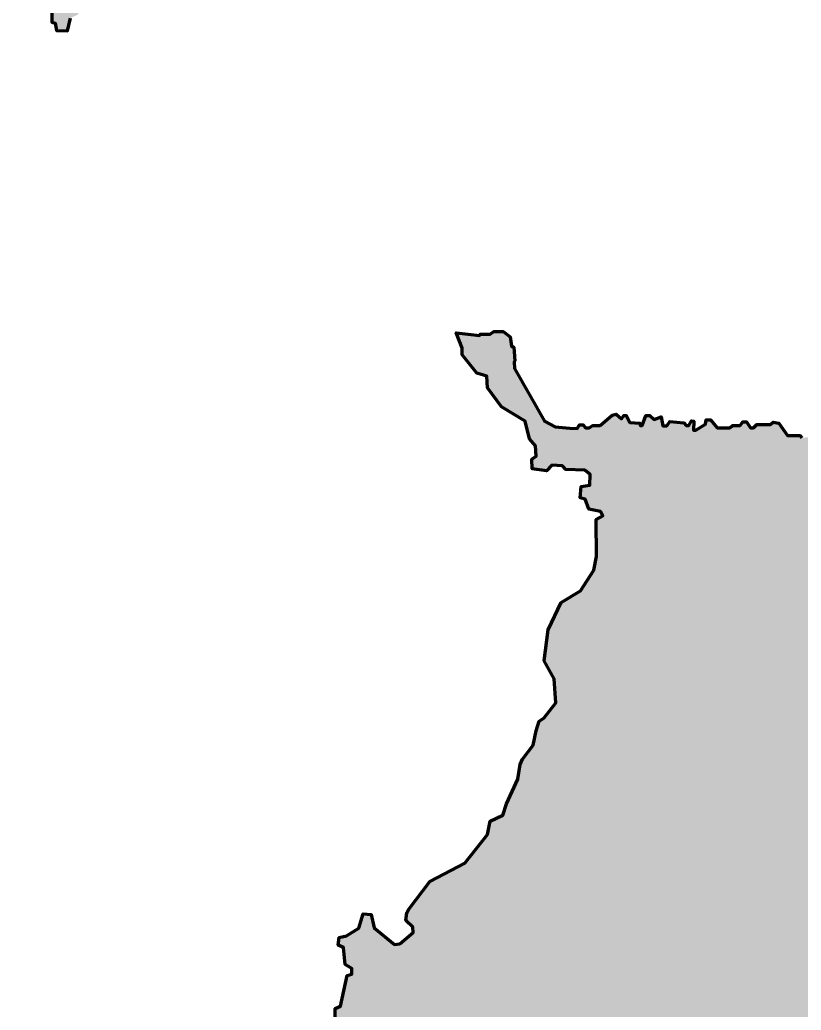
# Model space of a CAD drawing. Header units: inches. Extents: x 74 to 539, y 77 to 711.
# Drawn here: x 262 to 377.8, y 417.6 to 564.5 of the extents above; entities that cross this region are included whole.
import ezdxf

# ---------------------------------------------------------------- set-up
doc = ezdxf.new("R2010")
doc.units = ezdxf.units.IN
doc.header["$MEASUREMENT"] = 0
doc.layers.add('g3976', color=7, linetype='Continuous')

# ---------------------------------------------------------------- blocks, each defined once
blk = doc.blocks.new('block 5')
at = {"layer": 'g3976', "true_color": 0xffcc00}
h = blk.add_hatch(color=40, dxfattribs=at)
h.dxf.hatch_style = 2
h.paths.add_polyline_path([(176.0082596232885, 510.9291115649083), (176.0082596232885, 511.817127989925), (173.8769943650323, 514.0668184054866), (170.7984785712598, 519.45419412978), (170.4432676948838, 522.8879207999286), (169.022381125686, 525.2560363727957), (169.0816152361855, 529.2225901234317), (170.1472478653137, 531.3538769135347), (171.2128804944418, 531.7683003685635), (173.8177602545328, 532.4787221213155), (177.0147012056107, 534.7284125368773), (179.7971971698131, 537.9253319561084), (179.8894826651242, 540.3549424833873), (181.7200772149053, 542.7575736066474), (182.5489241249628, 542.7575736066474), (182.9041350013389, 542.0471518538952), (184.324978506843, 541.8103446029779), (185.094591306401, 542.6391699811886), (186.1602239355292, 542.9351898107587), (186.5746258587112, 543.6456115635108), (190.1267776861652, 545.7768983536139), (191.8436410212394, 545.7768983536139), (192.08042674031, 545.1848802263205), (194.8037316577064, 545.1848802263205), (197.8230564046729, 542.8759987639528), (198.8271725475426, 539.8659542429497), (200.7547250033866, 536.8596993269803), (200.8731501606921, 534.5508178646127), (200.16272840794, 534.432414239154), (200.16272840794, 534.0179907841252), (201.8203576325147, 533.9587782054724), (204.7804698008285, 535.7348541191994), (207.089372795043, 535.9124703233109), (207.089372795043, 537.0965065778977), (207.7406035009891, 537.4517174542738), (207.9773892200597, 536.3268722464928), (209.5166578828693, 535.2612396173647), (212.9738542660111, 535.0758288847179), (215.1643321029201, 536.141461513846), (217.8876370203165, 536.0230578883874), (218.4204425689572, 535.431039761094), (220.6037072371939, 534.8786832955745), (224.4792243396322, 534.9775575360012), (225.1304550455783, 536.0431901651293), (228.1497367288513, 536.3984010415054), (228.8009674347974, 536.9312281219928), (230.3994486762597, 537.1088443261042), (230.8730631780945, 536.4576136201581), (232.5307354663628, 536.3984225733521), (233.7739842996023, 534.9183664891953), (233.9515789718669, 533.3791193582324), (234.3659808950489, 532.9646959032036), (234.4844060523544, 530.1229873603485), (233.6119786844084, 527.6241734775097), (232.4871550084744, 527.0913463970222), (232.5463460552803, 524.4864451050845), (231.4214793156527, 522.8287728168161), (231.3622882688467, 521.2895256858533), (231.8951153493342, 520.9343148094773), (232.2503262257102, 521.822331234494), (234.1447842330491, 522.4143708936342), (234.5592292199246, 524.1312557605552), (237.045705354557, 526.3809461761169), (238.6441435323257, 526.5585623802283), (240.5386230715114, 533.7812265969014), (240.8346429010815, 533.8404391755541), (241.1306627306516, 536.0309170124631), (239.7690102719534, 537.51097309662), (238.170529030491, 537.8069929261901), (238.1113379836851, 541.2407195963386), (237.4601072777389, 541.6551430513674), (237.6969360605031, 544.5560426410284), (239.0585885192013, 545.8584825210739), (240.5978356501641, 545.9768861465326), (241.8410844834037, 547.2201349797722), (244.3867731966887, 547.3977511838835), (246.9324834418205, 550.0618435226272), (249.0045576532708, 550.3578633521973), (249.0045576532708, 553.7323774436932), (250.780612035151, 555.0348173237386), (250.780612035151, 556.3964697824368), (251.2542265369857, 557.2845077393004), (252.0830734470433, 557.5805275688704), (252.1422644938492, 560.4222361117255), (253.6815116248121, 562.6127139486345), (256.9968562013487, 562.8495211995519), (258.0032977836709, 564.0335574541386), (256.8784310440432, 564.625575581432), (256.9376651545427, 565.5136135382955), (258.0624888304768, 566.046440618783), (258.1216798772828, 570.1905890416836), (260.0161594164684, 572.973085005886), (261.5553850155845, 573.8611229627495), (262.7632785564066, 576.4837234327427), (265.1597731033336, 576.9857815041776), (266.5806166088377, 575.5649379986734), (267.1134436893252, 573.6112674126817), (267.88307802073, 573.196843957653), (268.0606726929946, 570.6511552443679), (267.4094635188953, 570.4735390402566), (267.2910814252834, 568.5790595010709), (266.6990417661432, 568.0462324205835), (266.6990417661432, 564.1388912486002), (267.2318688466306, 563.9612750444887), (267.4094635188953, 562.8956424153606), (269.0671142753168, 562.8364513685547), (269.4815592621923, 564.7309309077403), (270.6063829381264, 565.2637579882278), (270.9616153463492, 566.3886031960087), (272.8560733536881, 566.5662194001201), (273.8625149360103, 567.8094682333597), (276.0530358366128, 567.8686808120124), (277.8291117503398, 569.8815639766567), (277.7661095666533, 574.2802188285301), (279.1869530721575, 576.275402815119), (278.9394229615423, 582.5685372061781), (280.6562862966165, 585.5286493744919), (283.0243588057901, 586.9495144118429), (284.504414889947, 589.4952031251279), (285.8068763018393, 589.9096265801567), (286.5765106332441, 592.0409133702597), (286.9909125564261, 592.1001044170656), (287.4053144796081, 593.9353713775986), (286.694892726856, 594.527389504892), (286.6356801482033, 596.2442528399662), (288.0611745326125, 599.9893730782877), (290.8436920286617, 601.7654489920147), (292.0277282832485, 601.8838526174734), (293.1525950228761, 602.9494852466015), (294.1589935415047, 603.127101450713), (294.4550133710749, 605.1399846153573), (295.7574747829671, 606.1464261976795), (296.1718767061491, 608.3961166132411), (295.4022423747443, 609.1065383659933), (295.2246477024797, 614.8491464985094), (293.2117645378353, 621.4205800092363), (293.270977116488, 625.150326508955), (292.4421302064305, 625.505537385331), (292.6197679423887, 627.8144188476987), (293.4485717887526, 628.7616478513681), (295.5206675320497, 628.5840316472567), (296.3495144421073, 630.3601075609837), (297.4151686030822, 630.7745310160125), (299.7832411122558, 632.1953745215167), (301.4408918686773, 635.0962741111776), (306.6674892930434, 639.3980141206816), (307.0818912162254, 643.4237589181236), (308.5619903640759, 645.4958331295738), (309.9236212909273, 645.9694476314086), (312.6469262083237, 648.9887616124518), (312.8836903955475, 648.9295597997224), (313.3727216996788, 651.5605792218076), (315.8899668433637, 653.5496481639102), (318.2580393525373, 656.3321548940361), (318.5540591821074, 659.2922670623498), (320.7575853181667, 662.250053791211), (321.7048143218362, 662.6644664803165), (323.9390879351014, 664.8288261870779), (326.6031802738451, 665.3616425016419), (327.9648112006965, 665.2432388761832), (328.3792131238785, 664.5920189361605), (333.2122083890548, 663.6525844610264), (342.561293198458, 680.7830095496529), (351.2153730574056, 682.9107005213432), (355.2392445841774, 684.3218116321016), (364.5547827762929, 687.1219852425127), (364.3673695818954, 687.7393463534694), (365.9989668037097, 688.5551449643765), (366.6163279146664, 688.7756310754326), (366.5722306924553, 689.3488949641782), (367.1234459700952, 689.8229401029485), (367.3329077755984, 690.1757178806381), (367.0352515256728, 690.4843984361164), (366.3296959702937, 689.9993289917933), (365.7674563871009, 690.1867421861908), (365.3375084705417, 690.4623498250108), (365.4367272205169, 690.89229774157), (365.9989668037097, 690.7048845471725), (366.4289147202689, 691.0356137137564), (366.4511355861487, 690.6938602416196), (367.4102501692423, 690.7048630153257), (367.5756147525343, 690.3190123209777), (367.9394168357767, 690.5284741264809), (368.3032189190191, 690.9253491263817), (368.2700598749735, 691.4875887095744), (369.4165876524647, 692.5018248204319), (371.0040876520678, 693.053040098072), (371.6434973741302, 693.824741486768), (373.2861189014973, 694.2216164866687), (373.6940182069509, 695.1476581531039), (374.1239661235101, 695.467363014135), (374.1458424798414, 696.4154532916758), (373.6938459521766, 698.1462692634653), (372.5032209524742, 699.866060929702), (370.651137619604, 702.8205748178523), (369.6258772031936, 705.5546025949466), (367.7186723425593, 706.9105921779409), (367.2225785926833, 707.4287345389225), (365.6902001208442, 707.5830748166617), (364.0034813712659, 708.6303838441776), (362.2947140105819, 708.773699816364), (359.3181515113261, 710.4163213437312), (357.2014848451886, 710.8352449547375), (355.9006167899582, 710.6037345381287), (354.6769188735975, 711.0557310657935), (354.4674570680943, 711.3754359268247), (353.1004431795472, 711.3754359268247), (353.1007446254021, 711.3754036290545), (352.174702958967, 711.0556987680234), (351.9431925423582, 710.7359939069921), (351.5242258676582, 710.6808723792282), (351.0501807288879, 709.9532682127434), (350.7745730900679, 709.8981466849793), (350.7745730900679, 709.534344601737), (351.4470557287887, 709.534344601737), (351.590371700975, 709.0713237685194), (351.9541737842174, 709.1595182129419), (351.7116390620558, 709.8981466849793), (352.3841217007766, 709.8981466849793), (352.7920210062302, 710.7580425180978), (353.023531422839, 710.7470397443917), (352.637680728491, 709.8761196057205), (352.858166839547, 709.8871223794266), (353.3983578116341, 710.250924462669), (353.9716217003797, 710.2399216889629), (354.037724470003, 710.625772383311), (354.423575164351, 710.3722133555965), (353.6298251645494, 709.8320223835094), (353.872359886711, 709.523341828031), (354.6440612754069, 709.4902904432194), (355.0960578030717, 709.7989709986978), (354.6220126643013, 709.126488359977), (353.7951897478414, 709.236731415505), (353.3321258509302, 709.4351689154554), (353.3211876727646, 708.8949779433682), (352.362073089671, 708.8949779433682), (352.2408057285902, 708.5642487767842), (353.3322119783173, 708.024057804697), (352.637680728491, 707.7815230825355), (352.2959272563542, 707.7705203088294), (352.2849890781885, 708.123298086519), (351.5573849117038, 708.1012494754134), (351.5242258676582, 708.729634891923), (351.2155453121799, 709.2367529473518), (350.8737918400431, 708.9390966974262), (350.4107710068255, 708.894999475215), (349.9477501736079, 708.4319786419974), (350.4107710068255, 708.4429814157035), (350.4217091849912, 708.1012279435666), (350.7303897404695, 708.0020091935914), (350.8296084904447, 707.2192834993426), (350.0689314073016, 707.1641619715787), (349.661032101848, 706.38143627733), (348.8231848798353, 706.2270959995907), (348.44835849104, 705.7530508608204), (347.3900251579713, 705.775099471926), (347.400963336137, 706.2381203051435), (347.015112641789, 706.4034848884355), (347.015112641789, 706.9877730827338), (347.7206681971682, 707.3405508604235), (348.2829077803609, 708.1453251657779), (347.9521355500834, 708.3878598879394), (347.0260938836482, 707.5500126659266), (345.8685418006043, 707.5610154396327), (344.7440626342187, 706.0176126622407), (343.1014411068516, 704.9703036347248), (342.6273959680812, 704.2206508571344), (343.1124654124044, 703.9229946072088), (343.1015272342387, 704.2096265515817), (343.8291744644171, 704.3308939126624), (344.8654161226867, 704.2537237737928), (344.9205376504506, 703.8458244683393), (346.0119439001778, 703.0630987740905), (345.4386800114322, 703.0410501629849), (345.4496181895979, 702.6331508575313), (346.0449306894491, 702.1921786354193), (346.5740973559834, 702.1039841909969), (345.9016147172627, 701.9937411354689), (345.9016147172627, 701.6960848855433), (346.3536112449274, 701.2330640523257), (345.6811286062067, 701.1228209967978), (344.3361202650716, 701.0897696119862), (343.7518320707732, 700.5385543343461), (343.8069535985372, 699.6676341956751), (342.8919362376549, 699.6235369734638), (342.5171098488597, 699.171540445799), (342.3958424877789, 699.7337800289919), (341.3264848491573, 699.612512667911), (342.0099917934309, 700.0865578066814), (341.7343841546109, 700.6047001676629), (341.3705820713685, 700.7700647509549), (340.962682765915, 701.1338668341973), (341.0287855355382, 701.4976689174398), (341.7894626186813, 701.9386411395517), (341.8556084519981, 702.4126862783221), (342.3076049796629, 702.5890751671669), (342.2966668014972, 703.6253598891301), (341.1942362462173, 703.6253598891301), (339.2760070800302, 702.8646828059868), (335.8584723586624, 702.8867314170925), (335.439548747656, 703.3277036392044), (334.9214063866744, 702.79853697267), (334.5135070812208, 702.79853697267), (333.8410244425, 701.8394223895765), (334.2819966646121, 701.6961064173902), (335.329305692128, 701.7512279451541), (335.3402438702936, 698.3667661404447), (335.5828216561488, 698.3006203071279), (335.7592105449936, 697.7053078072768), (334.9213633229808, 695.7209328077728), (333.9512244343344, 694.3098216970145), (332.8377695735017, 691.3001862811002), (331.4266584627434, 689.6355161426275), (331.4375966409091, 689.1063494760931), (331.8123799660107, 688.8748390594843), (331.3273105216875, 688.6984501706396), (331.0186299662091, 689.3378598927019), (330.4453660774635, 689.2717140593851), (328.8688903834132, 687.9377730874963), (326.5648105228781, 686.9345612821917), (323.9410688650054, 685.5565230880917), (321.9566938655015, 685.2037453104022), (320.7550445602463, 685.2147480841081), (321.6700619211287, 685.0383591952633), (321.3283084489919, 684.5753383620457), (320.8652876157744, 684.5091925287289), (320.5235341436376, 683.7595397511386), (320.0605563741136, 683.7705425248446), (320.7550876239399, 684.9280946078885), (319.7188029019768, 684.1674175247454), (318.3187160967713, 684.1564147510394), (316.6210161053337, 682.9988626679955), (314.3720577725626, 682.3594529459331), (313.2586029117298, 682.3153557237218), (311.8033945787603, 681.7861890571875), (310.1277001347348, 680.330980724218), (309.3119015238277, 679.9230814187644), (306.6440195800502, 676.8032029473221), (304.9903737471303, 676.2630119752349), (301.9917626367688, 674.3447828090478), (301.4405473591288, 674.2124911424143), (299.7869015262089, 672.0407029485127), (299.7978397043746, 672.0186543374072), (298.6623362324362, 671.4674390597672), (299.6214508155298, 671.6879251708232), (299.4781348433434, 671.3792446153448), (299.2135515100762, 671.2028557264999), (299.2244896882419, 670.6847133655184), (299.6764862159066, 670.3539841989344), (298.9819549660803, 670.0673522545617), (298.992893144246, 670.4642272544625), (298.3975806443947, 670.6406161433072), (298.5188480054755, 671.2249043376056), (297.2400285613508, 671.0485154487608), (297.284125783562, 670.4752515600152), (296.4793514782077, 669.7696960046361), (295.8068688394869, 669.75869323093), (295.4540910617973, 669.2405508699485), (295.7186743950645, 669.0090404533397), (292.7972334235726, 666.6498390650406), (289.4678931466272, 665.5253598986551), (284.0108618979914, 665.4261411486798), (282.4895507953987, 665.0513147598847), (281.7398980178083, 665.3710196209158), (281.2107313512739, 665.6466272597359), (280.0642035737828, 665.8891619818975), (279.4137695461676, 665.3820439264687), (276.1395507969862, 665.4592140653382), (275.1142903805758, 665.9332592041086), (274.3315646863271, 665.470238370891), (273.2401584365999, 665.3930682320214), (271.5644639925744, 666.1647696207174), (270.0651584373937, 666.462425870643), (269.4808702430953, 667.344370314867), (267.9705403823618, 667.6089536481342), (267.463422326933, 668.2483633701966), (266.2948459383363, 668.6121654534389), (265.5782660774043, 668.6121654534389), (265.3467556607955, 668.9980161477869), (264.4868598276771, 668.9980161477869), (264.3545681610435, 668.5790925367805), (263.9135959389316, 669.0531376755508), (262.9875542724964, 669.0751862866565), (263.5938910779004, 668.7113842034141), (263.5277883082771, 668.2042661479853), (262.9324327447324, 668.2042661479853), (262.6458438640532, 668.5790925367805), (262.1497501141772, 668.6672869812029), (262.6237952529476, 668.1381203146685), (262.6237952529476, 667.8514883702958), (261.5764862254316, 667.8624911440018), (261.6426320587484, 669.0972133659153), (261.2567813644005, 668.3255119772193), (260.8268334478412, 668.0829772550577), (260.7055660867605, 667.7081508662626), (260.5070855231165, 668.402682116089), (259.9007702495593, 668.3696307312773), (259.7243813607145, 667.7743182314262), (260.1874021939321, 667.5648564259229), (260.1983403720978, 666.9364710094134), (259.4707792693066, 666.6939362872517), (259.140007039029, 667.675099481451), (258.7982750987391, 667.3333460093141), (258.3683487140266, 667.2561758704445), (258.3683487140266, 666.6498390650406), (257.8391820474923, 666.1096480929534), (258.136816765571, 666.1096480929534), (258.5447376028714, 665.7568703152639), (257.8170903726931, 665.3820439264687), (257.3430667657695, 665.3820439264687), (257.3430667657695, 664.8418529543815), (257.0564348213967, 664.8198043432759), (257.0345584650654, 664.1362973990023), (256.5605348581418, 664.0040057323687), (256.5164376359306, 663.6732765657847), (257.056607076171, 663.3756203158591), (256.9794154054546, 663.0889883714864), (256.5715376318478, 662.9125994826416), (256.6043521663448, 662.3502845379851), (256.9460841066348, 661.9754581491899), (256.9792431506803, 659.9139130108164), (257.2659181587467, 659.660353983102), (257.3430667657695, 658.0949025946045), (257.7288959282707, 657.9185137057597), (257.111534817314, 657.4554928725421), (256.8028542618355, 656.7058400949517), (254.8295250997312, 655.4049720397214), (254.0578237110352, 655.0191213453734), (252.4813264851381, 654.8427324565286), (250.7946292674066, 654.5671248177086), (249.6481014899155, 654.5561220440026), (246.638487605848, 655.1734831549594), (242.5925459361238, 656.2538650991337), (239.1198681551452, 657.6649762098921), (235.8787653863157, 659.15325745952), (233.7069556605674, 659.42886509834), (233.1667431566335, 659.7375456538183), (232.9462570455775, 660.2115907925887), (232.9353188674118, 659.5611567649736), (233.5747285894742, 659.1312088484144), (233.3211910936066, 658.8776498207), (233.1668077521738, 658.7343338485136), (232.6156355382274, 659.1312088484144), (232.5715383160162, 658.546920654116), (232.968413315917, 658.4477019041408), (232.8581271966954, 657.7421463487616), (233.1227105299626, 657.3011741266497), (233.4754883076522, 657.268122741838), (233.4754883076522, 656.6617859364341), (232.7038299826498, 656.3972026031669), (232.7038299826498, 657.0696852418877), (232.1084744191051, 657.0696852418877), (232.7148327563558, 657.5768032973165), (232.2407660857386, 658.039824130534), (232.1415688676102, 658.3815776026709), (231.9100799828482, 657.8083137139253), (231.4360133122311, 657.7421678806085), (230.6753577609347, 656.7058831586453), (230.0579966499779, 656.6838345475397), (229.8705619237335, 655.7688171866573), (228.0625758130744, 654.6112651036134), (227.864138313124, 653.7954664927062), (226.8058049800553, 653.7954664927062), (225.8466688651149, 653.1009352428798), (225.8688897309948, 652.1859178819975), (225.4058258340837, 650.951195660084), (223.8183258344805, 650.5984178823944), (222.9584730650558, 649.5511088548784), (221.3709730654526, 649.2644769105057), (220.9851008392579, 648.1620463552257), (220.1031563950339, 648.1620463552257), (219.8826702839779, 647.8864387164057), (219.6952786214271, 647.7761956608776), (219.1330175063875, 647.7761956608776), (219.1330175063875, 648.2943380218593), (218.769236954992, 648.2943380218593), (218.4936077843252, 647.5446852442689), (218.4936077843252, 646.9824456610761), (217.7550008441344, 645.4941644114482), (217.5786119552896, 644.3035394117459), (215.5721452809865, 643.9176887173979), (214.5910036186341, 643.2341817731243), (213.5326702855654, 643.1129144120436), (212.1325619485131, 641.5254144124405), (211.2175661194775, 641.0623935792228), (210.8647883417879, 639.7394769128869), (209.4867286158412, 639.6843553851229), (208.6158300090168, 638.9236783019797), (208.6158300090168, 638.6260220520542), (209.541871675452, 638.5819248298429), (210.093086953092, 638.1850498299422), (209.3654827866072, 637.9425151077805), (209.3545446084415, 637.6228102467494), (209.7073223861311, 637.5456401078798), (209.7182605642968, 636.9062303858174), (210.3576702863592, 636.4321852470471), (210.3467321081935, 636.1345397630448), (209.9498571082927, 636.1455425367509), (209.938918930127, 635.8478862868253), (209.4097522635927, 635.6825217035333), (210.0712105967606, 635.4951085091357), (209.8066272634935, 634.7013585093341), (210.1042619815723, 634.106046009483), (210.600377263295, 634.0619487872717), (210.1263536563714, 633.4666362874206), (209.3215578191703, 633.4004904541038), (208.7593397678243, 633.7532682317934), (209.4097522635927, 634.6793098982286), (209.1010717081143, 634.6793098982286), (209.1451689303255, 635.3517925369493), (208.8916314344579, 635.2635980925269), (208.6049564263915, 634.6352126760173), (207.3041314348548, 633.9076085095326), (207.1607939308216, 633.0146397597558), (206.808016153132, 632.9374696208862), (206.808016153132, 632.5957161487494), (207.9104467084119, 632.5847133750434), (208.1419786568675, 632.0334980974035), (208.4506592123459, 632.4303730973043), (208.9136369818699, 632.1327168473787), (208.5719050415799, 631.6807203197138), (208.7482939304247, 630.8979946254651), (209.0459286485035, 630.7987758754899), (208.8475342122467, 629.0018140703836), (208.1529814305735, 628.5828904593772), (207.8222522639896, 628.1419182372653), (206.9954508793764, 628.1309154635592), (206.686770323898, 627.7230161581057), (206.245798101786, 627.9545265747145), (206.2235772359061, 629.2112974077336), (205.8928911330157, 628.6711064356464), (205.88195295485, 627.9655508802672), (205.3748348994213, 627.3812626859689), (205.0661543439429, 627.3812626859689), (204.5700821259137, 627.1056550471488), (205.0110543480257, 627.0064362971737), (204.8897654550981, 626.3890751862169), (205.1323001772597, 625.9701515752105), (205.2425432327877, 625.3307418531481), (204.6582765703361, 625.0330856032225), (204.1952126734249, 624.3275300478434), (203.313268229201, 623.743241853545), (202.4423696223766, 623.4566099091722), (201.8250085114198, 622.8943703259795), (202.0124432376642, 622.4203251872091), (202.3431293405546, 622.4974953260787), (202.8061932374658, 622.3321307427867), (203.0597307333334, 622.7841272704514), (203.8314321220294, 622.8502731037682), (203.9196265664517, 623.5117314369362), (205.3197349035041, 624.8346481032721), (205.8929987922496, 624.8236453295661), (206.2347307325396, 625.9150515792933), (207.1607723989748, 625.9260543529994), (207.8222307321428, 626.7969744916704), (208.3844487834888, 626.6646828250368), (208.1970571209379, 626.1134675473969), (208.5057376764163, 623.8755335201786), (208.9467098985283, 623.8755335201786), (209.0790015651619, 623.6219744924642), (208.3293487875715, 623.0266619926131), (207.8001821210372, 623.4566099091722), (207.5686932362752, 622.971540464849), (206.64265156984, 621.9132071317803), (206.1244876770116, 622.5085196316314), (205.5953210104773, 622.144717548389), (206.3008765658564, 621.9793529650971), (206.0472960062953, 620.4690231043636), (206.7418487879684, 619.895759215618), (207.4474043433476, 620.1052210211212), (207.4474043433476, 619.4768356046117), (208.1419571250207, 618.9145960214188), (208.4175432319939, 618.4295265770957), (208.7813237833895, 618.4295265770957), (208.7813237833895, 617.7460196328221), (208.6159807319443, 617.3050474107101), (208.0316710057992, 617.3932418551325), (208.0978599028095, 618.0767487994061), (207.6347960058984, 618.0987974105117), (207.5686932362752, 618.8815231047604), (206.8300432323908, 618.8815231047604), (206.1685848992229, 619.7965404656428), (206.1795230773885, 619.3114710213197), (205.7275480815705, 619.23430088245), (205.7275480815705, 618.4405508826485), (206.4882036328669, 618.7823043547852), (206.9291758549789, 618.6059154659405), (206.8189758631444, 618.2090404660397), (206.3780036410324, 617.6798737995053), (205.7054994704649, 617.3381203273685), (205.8267452996989, 616.5664189386725), (206.2346661369993, 616.2467140776414), (206.3008119703161, 616.9302210219149), (206.5984897520885, 617.3601689384741), (207.2268536367512, 617.8672869939029), (207.612725862946, 617.8121654661389), (207.6346022192773, 617.150707132971), (207.0613383305318, 616.8199779663869), (206.4770716680802, 615.3647696334174), (206.0250966722622, 615.3537668597114), (205.540027227939, 616.0482981095378), (205.4077355613054, 615.706544637401), (206.0581480570738, 614.9458675542578), (205.540027227939, 614.9458675542578), (205.3636383390942, 614.0749474155866), (205.8928050056286, 613.6670481101331), (205.4297411087175, 613.3914404713131), (205.1872494502494, 612.7410064436979), (204.3604050019427, 612.0574994994244), (204.3604050019427, 611.80394047171), (204.6800883311271, 611.814943245416), (204.7903744503487, 610.9991446345089), (204.4265508352595, 610.7786585234528), (204.3824536130483, 609.1580856071913), (203.7320411172799, 608.628918940657), (203.7539174736112, 607.636731440905), (202.4199980335693, 606.8319571355506), (201.8357313711177, 606.313814774569), (201.4057619227117, 605.3767488025811), (201.9349285892461, 605.8287453302459), (203.5665258110604, 605.8177425565399), (204.0405924816776, 605.1562842233719), (204.4264216441788, 605.0791140845023), (204.8343424814792, 605.4649647788502), (205.3083660884027, 604.6932633901542), (205.4186091439307, 604.0759022791975), (206.1682619215211, 603.6790272792967), (206.1682619215211, 602.6978640850975), (206.6312827547387, 602.5214751962528), (206.65315911107, 600.3386626967985), (205.8925035597736, 598.883454363829), (205.4845827224733, 597.3621001975426), (204.8782674489161, 596.6014231143995), (204.0624257743154, 595.2674821425107), (202.871800774613, 594.815485614846), (202.640311889851, 594.4957807538148), (202.0339535526003, 594.4957807538148), (201.8796563385546, 594.7934370037403), (200.7220827236639, 594.8485585315044), (200.4685452277963, 595.3226036702747), (199.8952813390507, 595.3336064439808), (199.8290924420403, 595.1131203329247), (199.3550688351168, 595.1021175592188), (199.07943966445, 594.7162668648708), (198.406978557576, 594.539877976026), (198.3297868868596, 594.0658328372556), (197.7675688355136, 594.0217356150443), (197.7124257759029, 594.1650515872308), (197.2714535537909, 594.1981029720424), (197.3817396730124, 594.550880749732), (197.2384021689793, 594.4847349164152), (196.6540924428341, 594.440637694204), (196.4667007802833, 594.2091272775953), (196.3234063399437, 594.2311758887008), (196.4005549469665, 594.5288321386264), (196.8856243912897, 594.7382939441296), (197.0509674427349, 595.1902904717944), (197.6793743910912, 594.9036585274216), (197.6574980347599, 594.5839536663904), (197.9220813680271, 594.6721481108128), (198.0323244235551, 595.1461932495831), (197.8228841498987, 595.5871654716951), (196.9629452530868, 595.6533113050119), (196.4227758128464, 595.4438494995087), (194.7139869203156, 595.4658981106144), (194.1848202537813, 595.267460610664), (193.5013563732013, 595.5540925550367), (193.3028758095573, 596.1273564437823), (192.8288522026337, 596.1714536659936), (191.9028105361986, 595.6202383883535), (191.5389869211094, 594.7382939441296), (191.8476674765878, 594.4847349164152), (191.9028105361986, 593.9114710276697), (191.3625980322646, 593.6248390832968), (189.9073896992951, 593.062599500104), (189.1357313742927, 592.4893356113585), (188.1875980330584, 592.2688495003025), (187.9120119260851, 592.3790925558305), (187.3277452636336, 592.1696307503273), (187.1623591484948, 591.5853425560289), (186.0819772043205, 590.7474953340162), (185.762293875136, 590.7695439451218), (185.762293875136, 590.5600821396185), (186.0819772043205, 590.2734501952458), (185.9717341487925, 589.9206724175563), (186.533995263832, 589.8545265842395), (185.9717341487925, 588.9284849178042), (184.0425022088993, 588.2119050568723), (183.4802410938598, 587.6606897792324), (183.6566299827045, 586.8779640849835), (183.3259008161206, 586.3157245017908), (183.6897244312097, 585.6983633908341), (183.4581924827542, 585.6653120060224), (183.3920466494374, 584.419565478556), (183.0392688717478, 583.2399647844065), (182.741634153669, 583.1407460344313), (181.4297202610391, 582.1265099235737), (181.297471658099, 581.5642488085342), (180.966742491515, 581.7626863084846), (180.5809133290138, 581.465030058559), (180.5809133290138, 580.6492314476518), (180.0186522139743, 579.0066099202847), (179.5556313807567, 578.7089536703592), (178.3099063851372, 577.7608633928184), (178.155566107398, 577.0773564485448), (177.7586911074972, 576.3166793654017), (177.0972327743292, 576.0961932543456), (176.9979924925073, 575.7654640877616), (176.0499022149665, 575.3024432545441), (175.3333438858813, 575.4016620045193), (174.4293508305518, 575.1811758934633), (173.6686522155618, 574.8835196435377), (174.3962563820466, 574.7732765880097), (174.4071945602122, 574.0677210326305), (173.8118820603611, 573.3621654772514), (171.7724070649399, 572.3589536719467), (170.6258792874488, 571.2124258944555), (170.3282015056764, 570.2753599224675), (168.9281362323177, 569.8123390892499), (168.0130973395885, 569.1288321449764), (166.105914010801, 568.9083460339205), (165.7531362331114, 568.2468877007524), (165.9405278956622, 567.1334328399197), (165.455458451339, 566.3396828401181), (163.2946945629903, 565.9428078402174), (160.1748376233949, 565.303398118155), (159.4913306791213, 564.8844745071486), (156.8014001242383, 564.8844745071486), (155.7761181759811, 563.3851689519679), (154.3760529026223, 562.3378599244519), (154.0894209582496, 561.3787453413584), (154.4201501248336, 560.8275300637184), (154.3209098430116, 561.4669397857807), (154.8500765095459, 562.0843008967375), (155.1808056761299, 561.6984502023895), (155.0154626246847, 561.2354293691719), (155.6548723467471, 561.0039189525631), (156.2391390091987, 561.0700647858799), (157.6612959573566, 560.3755335360536), (158.862923730765, 559.8684154806248), (159.5905278972497, 557.9501863144377), (160.1858403971009, 556.8587800647106), (161.3103195634864, 556.0540057593562), (161.4095598453084, 555.5248390928218), (161.0016390080081, 555.1389883984739), (161.0016390080081, 554.3783113153307), (161.3544167856977, 554.2019224264859), (161.4095598453084, 553.1105161767588), (160.9795903969025, 552.6254467324355), (160.9354931746913, 551.8868182603981), (160.6488612303185, 551.5340404827084), (160.6488612303185, 551.170238399466), (161.0016390080081, 551.004873816174), (161.0567820676189, 550.1780508997141), (161.6410487300704, 548.3590404835022), (161.7512917855984, 543.4862974291648), (162.104069563288, 542.9461064570776), (162.104069563288, 544.1146828456743), (162.2915042895324, 543.695759234668), (162.8537223408784, 543.695759234668), (162.7986223449612, 542.8689363182081), (162.3907015076608, 542.648450207152), (162.093066789582, 541.8877731240088), (161.99382650776, 539.8372522911882), (161.3434140119916, 539.517547430157), (161.332475833826, 539.241939791337), (161.7293508337267, 539.2198911802315), (161.7402890118924, 538.1615578471626), (160.9244904009852, 537.4560022917835), (159.4913306791213, 537.3567835418083), (159.0503584570093, 536.9488842363547), (157.3967126240894, 536.9488842363547), (156.3714306758323, 537.3678078473611), (155.7761181759811, 537.3568050736551), (155.0154626246847, 538.1174821567982), (154.7839306762291, 538.1174821567982), (154.6626848469951, 540.4987321562029), (155.0816084580015, 540.6310238228365), (155.4233403982915, 541.7665272947748), (154.7288306803119, 541.4798953504021), (155.0264653983907, 542.0641835447004), (155.4123376245855, 542.0090620169365), (155.4123376245855, 542.3508154890733), (156.3493820647267, 542.3508154890733), (156.3493820647267, 542.0090620169365), (156.8014001242383, 541.8877946558557), (156.878548731261, 541.1271175727125), (157.2313265089506, 541.2042877115821), (157.2313265089506, 541.6562842392468), (158.201465397597, 541.6562842392468), (158.201465397597, 541.9429161836197), (157.6171987351454, 541.9429161836197), (157.0990348423171, 542.4831071557069), (157.0990348423171, 543.1776384055332), (156.757302902027, 543.3981245165892), (157.2313265089506, 543.3981245165892), (157.3415695644786, 542.9461279889244), (157.859733457307, 542.9461279889244), (158.190462623891, 542.7035932667628), (158.2236216679365, 543.0563710444524), (157.5070202751578, 543.24378423885), (157.3416772237125, 543.6957807665148), (157.8487952791413, 543.6186106276451), (158.0913300013029, 543.9272911831235), (158.5543508345205, 543.9934370164403), (158.6755966637545, 544.4674821552107), (158.2015299931373, 544.4454766077987), (157.8487522154477, 544.9636189687802), (157.462879989253, 544.4013793855875), (157.462879989253, 545.2502509131531), (157.3967341559362, 545.5699557741842), (158.1904841557377, 545.7904418852403), (158.1463869335266, 546.1762925795882), (157.341634160019, 546.2093439643999), (157.0880536004578, 545.8345175756047), (155.8864258270495, 545.8345175756047), (156.1069119381054, 545.261253686859), (155.7761827715215, 545.1510106313311), (155.6989911008051, 544.7982328536415), (155.0595813787427, 544.7872300799355), (155.0705195569084, 545.140007857625), (154.2657667834008, 545.140007857625), (153.9680890016284, 545.6030286908426), (154.089377894556, 547.069261329365), (154.6626417833016, 546.9369696627314), (155.0815653943079, 547.6425252181106), (155.0706272161423, 548.0945217457753), (154.5635091607135, 547.4220391070546), (154.2989258274463, 547.8740356347193), (153.8579536053344, 547.9181328569306), (153.7477105498064, 548.3260321623841), (154.1445855497071, 548.3370349360902), (154.4973633273967, 548.9213231303885), (153.9130536012516, 549.0425904914694), (153.9130536012516, 549.6158543802148), (153.450032768034, 549.7260974357429), (153.339789712506, 550.1229724356436), (153.9461480497567, 550.1229724356436), (154.1004883274959, 550.7513578521532), (153.0752063792388, 550.8505766021284), (152.6232313834208, 550.3434585466996), (152.6122932052551, 550.3875557689108), (152.2595154275656, 550.9718439632093), (151.9949320942984, 550.9497953521036), (151.5976049256151, 550.3736892595828), (151.3274448440312, 549.1857557407283), (150.1729502832304, 548.5066412931983), (149.9013045042185, 547.1483908662918), (148.4072096559592, 545.7222289946322), (148.4072096559592, 544.1602442334668), (149.3579914143478, 542.8019938065603), (149.4938143038538, 541.1720976006418), (148.9505012139831, 541.1041861558888), (148.8146783244771, 539.2705556157114), (146.3019548686166, 536.2824089828863), (146.0981990025108, 534.9241585559798), (147.1168706738056, 534.177132663697), (147.2527150951584, 529.2874440459415), (149.8333499957719, 526.5030317473754), (149.8333499957719, 525.4843385442339), (150.7841532860073, 522.8357491351738), (151.8707364020551, 522.5641033561618), (151.9386478468081, 520.4588055051256), (153.9081012764915, 518.0139934940181), (153.9081012764915, 514.6862681055813), (154.3835029216092, 514.3467108818164), (156.8962263774697, 510.0003138220849), (158.6619454728942, 509.3890892874612), (159.0694356732589, 508.7099533080846), (159.7485716526356, 508.5741304185786), (160.0881288764005, 509.8644909325789), (160.8351763005302, 510.1361367115909), (160.9709991900361, 511.8339443622623), (160.1560403211535, 512.445168896886), (159.9523059868945, 514.2108664604636), (161.785936527072, 514.3467108818164), (162.9404310878728, 512.8526160335572), (164.434525936132, 512.3093029436865), (165.5211090521798, 514.6862465737346), (166.5397807234746, 514.5504236842286), (167.0151823685923, 513.735464815346), (171.0899121174652, 511.018963961533), (173.2631214132543, 510.2040050926503), (175.2399172026907, 510.1182437469143)])
at = {"layer": 'g3976', "true_color": 0x55d400}
h = blk.add_hatch(color=72, dxfattribs=at)
h.dxf.hatch_style = 2
h.paths.add_polyline_path([(269.5498152164939, 374.1324442881807), (270.0271762596688, 375.4054501336742), (270.6636576505687, 376.3071608132447), (270.398428361898, 380.0200263450856), (269.8680128482503, 380.3382670405356), (270.0271331959752, 382.353820154181), (270.3983852982045, 382.778126726883), (270.6105601164023, 383.4676625882558), (273.4217149686726, 386.8622874246468), (276.8163398050635, 388.5595567791486), (279.7335605345859, 389.1430267632693), (281.27179566875, 392.1133019632646), (281.7491567119249, 393.1741329905601), (281.3248501392229, 395.5609382064347), (282.0673974073749, 399.9633395996484), (283.9768846437682, 400.6528323973276), (287.5836842983569, 404.1535661746642), (287.7958591165548, 405.5325948337161), (288.7505812029046, 406.8586120859888), (290.4478936211, 407.4951365405823), (291.4556701779228, 409.1924058950842), (293.3121029438432, 409.404580713282), (295.4337649984343, 408.2376838087343), (295.3807105279615, 406.3812510428139), (294.4790429120845, 405.903889999639), (294.5851087893366, 404.7369930950913), (295.4867764052136, 403.6761620677957), (297.8736246847818, 403.7822279450479), (298.9344126483838, 405.4795403632433), (301.1091291734478, 406.646437267791), (303.3898685120703, 406.9116665564617), (304.4506995393659, 408.502913097405), (305.8297281984178, 409.1924058950842), (308.678563782558, 414.650126162817), (308.7315751893373, 417.8325761810101), (309.5271769279622, 418.1508599401536), (310.5404656375613, 422.7262912541139), (311.230001498934, 422.9384660723117), (311.230001498934, 423.7340678109366), (310.2222249421113, 424.3705492018365), (309.9569956534407, 426.8635064223504), (309.1613939148158, 427.2347585245797), (309.3205142625408, 428.3486009586545), (310.4343566966156, 428.6138302473252), (312.2377780557567, 429.7276726814), (312.8742594466567, 431.8493347359911), (314.0942108216772, 431.743268858739), (314.5185173943793, 429.7807271518729), (317.5418470648474, 427.3408244018318), (318.3374488034723, 427.3938788723046), (320.2999474466449, 429.0911482268065), (320.246892976172, 429.8867499654314), (319.2391164193493, 430.8945265222541), (319.3451822966014, 432.008368956329), (319.6634660557449, 432.5387844699767), (322.7928616034652, 436.6759996382133), (327.989443633416, 439.390950199058), (331.3310139993341, 443.6341881808531), (331.7022661015634, 445.5967298877192), (333.6117533379567, 446.4984405672898), (334.1421688516044, 448.1957099217917), (335.8394382061064, 451.8555209831597), (336.1576789015563, 454.0302375082237), (336.5289740674791, 454.8258392468486), (338.1167755129372, 456.8636347582207), (338.5418572321234, 458.9889141630713), (338.9668958876161, 460.4462326170255), (339.69557664644, 460.871292804365), (341.4565372037255, 463.1787101011514), (341.2136579720154, 466.7005450883352), (339.7563395180612, 469.3723027645336), (340.3028177894089, 473.9871588899532), (342.2459377704769, 478.0555367440251), (345.0998548704579, 479.7557559615362), (347.1036946594535, 482.8525522932273), (347.5085364426639, 484.8469826651788), (347.4555250358846, 490.3632695561608), (348.4102471222345, 490.8936635379618), (348.0920064267845, 491.5301449288617), (346.3416826018098, 491.9014400947846), (345.811267088162, 493.3865561629354), (345.06871982001, 493.5456980425071), (345.2278401677349, 495.2430104607026), (346.5008029495348, 495.4551637470536), (346.5538574200076, 497.0463672243034), (345.7582556813827, 497.6828916788969), (342.9470577654188, 497.7889790879958), (342.4696967222439, 498.3193730697968), (340.8784932449942, 498.4254604788957), (340.0828915063693, 497.5768258016448), (337.9612294517781, 497.8950664970947), (337.9082180449989, 499.3271711584663), (338.5446994358988, 499.7514992630151), (338.4386335586466, 501.2896913334857), (337.5369228790761, 502.2974678903084), (336.9004414881762, 504.9495023948537), (333.3997077108396, 507.071142917598), (331.3311431904148, 509.8823193017151), (331.2250773131627, 511.6326646585366), (329.7399397131651, 512.0569927630855), (327.5652662517947, 514.7621032699504), (327.5652662517947, 515.7698798267731), (326.6647182919504, 518.0392934139879), (330.1260057259809, 517.6451314267817), (330.2472730870617, 517.8545717004382), (331.7465786422424, 517.8545717004382), (332.264721003224, 518.2404439266329), (333.6537835028767, 518.2626647925129), (334.7010925303927, 517.4578689553117), (334.8885057247903, 516.0467147808598), (335.2412835024799, 515.9033772768266), (335.3625508635606, 513.9079995036167), (335.2963619665503, 513.7206293729126), (335.3185828324301, 512.7394231150199), (339.7944078231732, 504.9342147836379), (341.3599022753643, 504.0963675616251), (343.5316904692658, 503.8979300616747), (344.6451453300985, 503.8647710176292), (344.9538258855769, 504.3939376841636), (345.5270897743225, 504.3939376841636), (345.8688432464592, 503.9419626883456), (346.3980099129936, 503.9419626883456), (346.927176579528, 504.2837592241759), (348.0406314403608, 504.2837592241759), (349.7934960232558, 505.8381432434271), (350.3998328286598, 505.9924835211663), (351.2046071340142, 505.3089765768927), (351.546360606151, 505.7719974101103), (351.8881140782877, 505.7719974101103), (352.4172807448221, 504.7357126881471), (353.9386349111085, 504.6585210174308), (353.9827321333196, 504.3167890771408), (354.2803883832452, 504.2836300330952), (354.8205793553324, 505.7718897508764), (355.4269161607364, 505.7718897508764), (356.0332529661404, 505.1986258621308), (357.0695376881035, 505.573452250926), (357.3341210213707, 504.239532810884), (357.9073849101163, 504.239532810884), (358.3593814377811, 504.8899453066524), (360.4540425565065, 504.702510580408), (360.7957960286433, 504.2836300330952), (361.1816467229913, 504.2836300330952), (361.5674974173393, 505.0001883621804), (361.909250889476, 504.9340425288636), (361.8651536672648, 503.6000800251281), (362.2069071394016, 503.6000800251281), (363.6621154723712, 504.5151189178573), (363.7723585278991, 505.121477255108), (364.3786953333031, 505.1546362991535), (365.3708397693615, 503.9419626883456), (367.245014777031, 503.9751217323911), (367.6638953243438, 504.3168536726811), (368.7993987962822, 504.3168536726811), (369.2183224072886, 504.8570661766151), (369.7144161571645, 504.8570661766151), (370.3317772681213, 503.9420272838859), (370.7837737957861, 503.9751863279315), (371.2467946290037, 504.4381640974555), (373.2973154618243, 504.4381640974555), (373.7162390728307, 504.779939101439), (374.5210133781851, 504.6255988236999), (375.8108571278626, 502.8286585504403), (377.6408918496273, 502.8286585504403), (377.9495724051057, 502.4868835464567), (379.2063432381249, 502.5640752171731), (381.1135480987592, 504.2066752126935), (382.9436258842175, 504.9342793791782), (384.200353653543, 506.113858541481), (384.6523501812078, 505.5405946527354), (384.9941036533446, 505.5405946527354), (385.4130703280445, 506.6871224302266), (385.8760480975686, 506.6871224302266), (386.1737043474942, 506.113858541481), (386.6367251807117, 506.113858541481), (387.0115515695069, 506.5328252161809), (388.7313432357436, 506.5328252161809), (389.3817772633588, 506.8745571564709), (390.4070376797691, 506.8304599342597), (391.0574717073843, 507.5911585492497), (391.5866383739187, 507.5911585492497), (393.1079494765115, 506.1469529899862), (395.4010050314938, 506.1469529899862), (395.8199717061937, 506.5658766009926), (396.5365515671256, 506.5658766009926), (397.1098154558712, 506.0697613192698), (397.1539126780824, 505.1547654902342), (398.5650237888407, 503.8208029864987), (400.8470550382702, 503.9751863279315), (401.8391994743286, 503.1814363281299), (402.7873328155629, 503.4019224391859), (404.9591210094645, 501.8474738243944), (405.6536522592908, 501.0757724356984), (406.6789126757012, 501.0757724356984), (409.5011348972178, 502.8286585504403), (410.6035654524978, 502.7624696534299), (411.860336285517, 503.0270529866971), (413.5360307295425, 503.0602120307427), (440.0384612784724, 470.0423953682615), (441.4385480836779, 469.9982981460503), (442.4748758693347, 471.4535064790198), (443.4119418413226, 470.814139820651), (443.8088168412234, 469.5353203765262), (444.5143723966025, 469.3589314876814), (444.9222717020562, 468.4328898212463), (445.7931918407273, 468.4328898212463), (446.4326015627897, 469.0722564796151), (447.5901536458336, 469.1273995392258), (448.9240946177223, 471.277117590175), (450.0265251730023, 471.277117590175), (450.8423237839094, 473.3607328715009), (451.1289557282822, 473.3607328715009), (451.6581223948166, 474.1214314864908), (453.3338168388422, 474.06628842688), (453.8078619776125, 473.4819787007349), (454.6787821162837, 473.1953898200557), (455.7812126715636, 473.8347564784245), (456.47574392139, 473.8347564784245), (458.3940161512706, 472.3244481495377), (458.8569939207947, 472.7874689827553), (459.3751362817762, 472.8426120423661), (459.7279140594658, 472.3795481454549), (461.0067335035906, 472.3795481454549), (461.7012647534169, 473.0190009312109), (462.7485737809329, 472.9638578716001), (463.3879835029953, 472.0929592647757), (463.6525668362625, 472.7985148201549), (465.8243550301639, 472.6882287009333), (467.1031744742887, 470.8692398165682), (468.3819939184134, 471.277117590175), (469.7159348903022, 470.9794828720962), (471.4026536398805, 472.5559370342997), (472.5602057229244, 472.5559370342997), (473.078348083906, 471.6188925941586), (473.6075147504404, 471.3874037093966), (474.6548237779563, 473.0741009271281), (475.2942335000187, 472.8426120423661), (477.6754834994234, 473.3055898118901), (477.7306050271874, 474.0663099587268), (478.1385043326409, 474.0663099587268), (478.8330355824673, 473.1292009230453), (480.607948776468, 473.1953898200557), (481.1812126652136, 472.7544175979437), (483.3860737757735, 472.6992745383329), (484.9294765531654, 474.1765314824081), (485.5688862752278, 474.06628842688), (486.1752230806318, 474.5293092600976), (487.4319508499573, 474.2316314783253), (489.1407182106413, 475.3671564821104), (490.0447112659708, 475.3671564821104), (491.632211265574, 474.40802036717), (493.8150237650282, 474.3529203712528), (494.2229230704818, 473.7135106491905), (494.7410654314634, 473.7135106491905), (496.4829057088057, 475.4884453750379), (496.9238779309177, 475.4884453750379), (498.5224022360736, 477.2523342634859), (499.2169334859, 477.1420481442643), (499.9665862634903, 478.0680898106995), (501.2784786242735, 478.101248854745), (501.7745723741495, 478.5312398349977), (502.4139820962118, 478.5312398349977), (503.3730966793054, 477.4067176049186), (503.6928015403366, 477.9799814936642), (504.3873327901629, 478.0131405377097), (504.7070376511941, 477.3737308156474), (505.1921070955173, 477.3185877560366), (506.0630272341885, 478.068240533627), (507.1103362617044, 478.068240533627), (507.463114039394, 477.6383141489146), (508.9403709834692, 477.7154627559374), (509.7561695943763, 477.1091474823802), (511.0019161218427, 477.2303933116142), (512.3358570937314, 475.3673072050378), (513.3280445934834, 476.0949113715226), (513.8241383433593, 476.0617523274771), (513.7909792993138, 474.705741212636), (514.5185834657985, 474.4962363434393), (514.6949723546434, 473.4489703796168), (513.7579063826554, 473.1623384352441), (513.3831230575538, 472.3795696773017), (513.9122897240882, 471.6189356578521), (513.8461008270777, 469.6786578805594), (515.5658924933145, 468.7526162141243), (516.3155452709049, 467.4847780118587), (516.0068647154264, 466.4485363535892), (515.6210140210785, 465.8752724648436), (513.559468882705, 464.0783106597373), (513.1845994302163, 462.9979287155629), (512.1372904027003, 462.5900078782626), (511.001786930762, 461.6309148270158), (511.1451029029483, 461.2560884382206), (510.9797383196563, 460.9694564938478), (510.4836445697804, 461.1458453826926), (509.293019570078, 459.4591051012675), (509.3812140145004, 457.4527245543516), (508.7087313757797, 456.8684148282064), (508.7087313757797, 456.3833453838832), (509.3150681811836, 455.8872301021605), (509.0615091534692, 455.1596689993693), (508.2126376259037, 454.7517696939157), (508.1244431814813, 453.1532453887598), (508.9181931812828, 452.5469085833558), (508.9181931812828, 452.0838877501382), (508.4441480425125, 451.9074988612934), (508.9402417923885, 451.2350162225727), (508.5102938758293, 450.5184363616407), (509.789113319954, 449.5813703896528), (509.7230105503308, 448.6553287232176), (508.7418473561316, 448.0710405289192), (508.7418473561316, 446.5386620570801), (505.6881147180061, 444.4440870657418), (504.9935834681798, 443.2534620660394), (503.3730105519183, 442.8455627605858), (502.7335577661623, 441.8643995663867), (501.2783494331928, 441.5116217886971), (501.2451903891473, 440.8722551303283), (500.4404160837929, 440.1777238805019), (500.4626369496728, 439.18553638075), (499.9995730527616, 439.075293325222), (499.8783056916809, 437.9949113810476), (500.58386124706, 437.6200849922524), (500.58386124706, 436.9586266590845), (501.0027848580664, 436.6278974925005), (500.980908501735, 435.4041995761398), (500.6060821129399, 435.1506405484254), (500.4958390574118, 433.8828454098534), (500.2863772519087, 433.1552843070622), (501.3667161323895, 432.0418294462295), (501.3667161323895, 431.3472981964031), (501.0470112713583, 430.8512044465271), (501.9179314100294, 430.5976454188128), (501.8628098822654, 429.7487738912472), (501.2454487713086, 429.263704446924), (501.2454487713086, 428.5030273637809), (501.6864209934207, 427.9848850027993), (501.5100321045759, 425.6256836145002), (500.1430182160287, 424.3248155592698), (500.1981397437927, 422.4947808375051), (500.9036952991719, 419.7056315326469), (500.9036952991719, 418.4268120885221), (499.8563862716559, 415.8470815254735), (499.4815598828608, 413.3776370816464), (498.9854661329848, 412.9146593121224), (498.9303446052208, 411.4043294513888), (499.2720980773576, 410.9413086181713), (499.3052571214031, 409.5963433407297), (502.0944064262613, 407.600944035673), (502.4141112872925, 405.7709523776019), (503.4834689259141, 404.6023329253115), (503.4728752572969, 404.6026343711665), (502.5979501951242, 404.4724958892112), (499.0414919983136, 400.8448964706303), (498.2590677499198, 397.5018188754374), (496.1963598918201, 394.514404325403), (494.7026095531093, 394.3721649455558), (493.7779459248683, 393.9453606786269), (491.7152380667685, 394.4432631036326), (488.9412041183517, 396.0081116004202), (477.062644076291, 395.9369703786498), (469.2384446560465, 394.1587412802445), (465.2552252560006, 392.0248491366808), (462.4100931495071, 391.5980879334454), (460.6318640511018, 390.2466200382755), (459.7072004228608, 390.3177612600459), (459.5649179793199, 391.8115115987567), (460.2762440696369, 392.0960334221447), (464.4728440713004, 396.0792528221906), (466.1088337898585, 396.9328182923548), (468.3849653132694, 400.2758958875477), (469.3096289415105, 403.6189734827406), (470.6610968366804, 404.1168759077463), (473.2217501834795, 407.8867147061745), (474.0041744318733, 408.4557583529506), (474.0041744318733, 410.0206068497383), (471.7991841302327, 411.2297923013674), (469.8075744302098, 411.0164116997497), (468.8829108019688, 408.8114644618027), (467.7704894697816, 406.0513400864077), (464.2140743366646, 403.7751654993031), (461.1354078199647, 402.6419013394301), (459.1104237574284, 401.3407318383448), (455.4389854987976, 399.5149173585496), (450.2465375834291, 399.4437761367791), (443.9871866599722, 401.2220052351844), (437.6566945147449, 401.2220052351844), (430.4015387412766, 399.1592973770847), (428.0548258241115, 398.9244710560713), (422.7201385288957, 395.9370565060369), (420.0883439603263, 392.8074025761553), (417.3143100119095, 388.6108025744917), (416.5318857635157, 388.1840413712564), (414.7536566651104, 386.4058122728512), (411.6951008933056, 381.4979292445642), (411.2683396900703, 379.5774607663117), (410.0591111747476, 377.728090446136), (407.854120873107, 374.9540564977193), (407.3562615117949, 372.7490661960787), (403.8709014730612, 367.6278025661741), (398.1805941963804, 361.5106910225645), (394.908657822958, 359.5190813225416), (389.5028723696653, 358.0253740475244), (384.9506093228433, 355.9626231257311), (381.4652923478032, 353.4731110007024), (378.3356384179215, 353.5442522224728), (377.1264099025988, 352.6906867523086), (373.3565711041707, 352.5484043087678), (370.867058979142, 354.1132528055554), (368.9465905008894, 353.8998722039377), (368.5909705194246, 353.401969778932), (364.4654686758379, 353.2597303990847), (359.0596832225452, 351.4815013006794), (353.4404741039413, 351.6948819022971), (350.5242007756773, 352.6195455305382), (347.9635474288783, 352.9040673539262), (346.6120795337083, 353.7576328240904), (343.3401431602858, 353.7576328240904), (341.0640116368749, 352.8329691958494), (337.5786946618347, 352.8329691958494), (330.9636806932194, 349.7033152659677), (330.3946370464432, 348.4941298143386), (327.6917443197969, 348.3518473707978), (324.2103461408713, 348.9683041441897), (323.9969655392536, 350.4620114192069), (324.4909061044513, 352.6077460785012), (325.1310479093043, 352.6077460785012), (325.1310479093043, 353.390170326895), (324.7754279278394, 354.030312131748), (322.3570139608875, 354.2436927333656), (320.5076436407119, 352.6077030148076), (318.6583163842297, 348.1384237054866), (315.8092224179281, 343.4043888081241), (311.3991987509534, 340.843735461325), (306.6335551025137, 340.7725942395546), (302.3800248979564, 341.0614654959928), (298.860041649596, 342.5517707392183), (298.0064761794318, 343.4053362093825), (294.7659332386186, 344.014988919191), (293.0588453619838, 345.5086961942083), (291.0672356619609, 346.0065986192139), (289.869419025433, 349.2191070955159), (289.6109076729586, 352.6010281423049), (287.6312266160534, 355.9810974502707), (283.0567427033515, 360.1195184019271), (282.3212148172507, 362.654505787361), (276.3903968120059, 367.5175595106462), (273.1896016603538, 369.0113098493569), (269.7191416595939, 368.0472860051968), (268.0584764446228, 365.8001363475555), (267.5957139935666, 368.0542623235545), (268.1905527927885, 370.4336605841359), (269.2315314573503, 371.0284993833578)])
at = {"layer": 'g3976', "color": 1, "lineweight": 90, "true_color": 0xff0000}
for points in [[(266.6990417661432, 568.0462324205835), (266.6990417661432, 564.1388912486002), (267.2318688466306, 563.9612750444887), (267.4094635188953, 562.8956424153606), (269.0671142753168, 562.8364513685547), (269.4815592621923, 564.7309309077403)], [(308.678563782558, 414.650126162817), (308.7315751893373, 417.8325761810101), (309.5271769279622, 418.1508599401536), (310.5404656375613, 422.7262912541139), (311.230001498934, 422.9384660723117), (311.230001498934, 423.7340678109366), (310.2222249421113, 424.3705492018365), (309.9569956534407, 426.8635064223504), (309.1613939148158, 427.2347585245797), (309.3205142625408, 428.3486009586545), (310.4343566966156, 428.6138302473252), (312.2377780557567, 429.7276726814), (312.8742594466567, 431.8493347359911), (314.0942108216772, 431.743268858739), (314.5185173943793, 429.7807271518729), (317.5418470648474, 427.3408244018318), (318.3374488034723, 427.3938788723046), (320.2999474466449, 429.0911482268065), (320.246892976172, 429.8867499654314), (319.2391164193493, 430.8945265222541), (319.3451822966014, 432.008368956329), (319.6634660557449, 432.5387844699767), (322.7928616034652, 436.6759996382133), (327.989443633416, 439.390950199058), (331.3310139993341, 443.6341881808531), (331.7022661015634, 445.5967298877192), (333.6117533379567, 446.4984405672898), (334.1421688516044, 448.1957099217917), (335.8394382061064, 451.8555209831597), (336.1576789015563, 454.0302375082237), (336.5289740674791, 454.8258392468486), (338.1167755129372, 456.8636347582207), (338.5418572321234, 458.9889141630713), (338.9668958876161, 460.4462326170255), (339.69557664644, 460.871292804365), (341.4565372037255, 463.1787101011514), (341.2136579720154, 466.7005450883352), (339.7563395180612, 469.3723027645336), (340.3028177894089, 473.9871588899532), (342.2459377704769, 478.0555367440251), (345.0998548704579, 479.7557559615362), (347.1036946594535, 482.8525522932273), (347.5085364426639, 484.8469826651788), (347.4555250358846, 490.3632695561608), (348.4102471222345, 490.8936635379618), (348.0920064267845, 491.5301449288617), (346.3416826018098, 491.9014400947846), (345.811267088162, 493.3865561629354), (345.06871982001, 493.5456980425071), (345.2278401677349, 495.2430104607026), (346.5008029495348, 495.4551637470536), (346.5538574200076, 497.0463672243034), (345.7582556813827, 497.6828916788969), (342.9470577654188, 497.7889790879958), (342.4696967222439, 498.3193730697968), (340.8784932449942, 498.4254604788957), (340.0828915063693, 497.5768258016448), (337.9612294517781, 497.8950664970947), (337.9082180449989, 499.3271711584663), (338.5446994358988, 499.7514992630151), (338.4386335586466, 501.2896913334857), (337.5369228790761, 502.2974678903084), (336.9004414881762, 504.9495023948537), (333.3997077108396, 507.071142917598), (331.3311431904148, 509.8823193017151), (331.2250773131627, 511.6326646585366), (329.7399397131651, 512.0569927630855), (327.5652662517947, 514.7621032699504), (327.5652662517947, 515.7698798267731), (326.6647182919504, 518.0392934139879), (330.1260057259809, 517.6451314267817), (330.2472730870617, 517.8545717004382), (331.7465786422424, 517.8545717004382), (332.264721003224, 518.2404439266329), (333.6537835028767, 518.2626647925129), (334.7010925303927, 517.4578689553117), (334.8885057247903, 516.0467147808598), (335.2412835024799, 515.9033772768266), (335.3625508635606, 513.9079995036167), (335.2963619665503, 513.7206293729126), (335.3185828324301, 512.7394231150199), (339.7944078231732, 504.9342147836379), (341.3599022753643, 504.0963675616251), (343.5316904692658, 503.8979300616747), (344.6451453300985, 503.8647710176292), (344.9538258855769, 504.3939376841636), (345.5270897743225, 504.3939376841636), (345.8688432464592, 503.9419626883456), (346.3980099129936, 503.9419626883456), (346.927176579528, 504.2837592241759), (348.0406314403608, 504.2837592241759), (349.7934960232558, 505.8381432434271), (350.3998328286598, 505.9924835211663), (351.2046071340142, 505.3089765768927), (351.546360606151, 505.7719974101103), (351.8881140782877, 505.7719974101103), (352.4172807448221, 504.7357126881471), (353.9386349111085, 504.6585210174308), (353.9827321333196, 504.3167890771408), (354.2803883832452, 504.2836300330952), (354.8205793553324, 505.7718897508764), (355.4269161607364, 505.7718897508764), (356.0332529661404, 505.1986258621308), (357.0695376881035, 505.573452250926), (357.3341210213707, 504.239532810884), (357.9073849101163, 504.239532810884), (358.3593814377811, 504.8899453066524), (360.4540425565065, 504.702510580408), (360.7957960286433, 504.2836300330952), (361.1816467229913, 504.2836300330952), (361.5674974173393, 505.0001883621804), (361.909250889476, 504.9340425288636), (361.8651536672648, 503.6000800251281), (362.2069071394016, 503.6000800251281), (363.6621154723712, 504.5151189178573), (363.7723585278991, 505.121477255108), (364.3786953333031, 505.1546362991535), (365.3708397693615, 503.9419626883456), (367.245014777031, 503.9751217323911), (367.6638953243438, 504.3168536726811), (368.7993987962822, 504.3168536726811), (369.2183224072886, 504.8570661766151), (369.7144161571645, 504.8570661766151), (370.3317772681213, 503.9420272838859), (370.7837737957861, 503.9751863279315), (371.2467946290037, 504.4381640974555), (373.2973154618243, 504.4381640974555), (373.7162390728307, 504.779939101439), (374.5210133781851, 504.6255988236999), (375.8108571278626, 502.8286585504403), (377.6408918496273, 502.8286585504403), (377.9495724051057, 502.4868835464567)]]:
    blk.add_lwpolyline(points, dxfattribs=at)

msp = doc.modelspace()

# ---------------------------------------------------------------- block references
at = {"layer": 'g3976'}
msp.add_blockref('block 5', (0, 0), dxfattribs=at)

doc.saveas('drawing.dxf')
